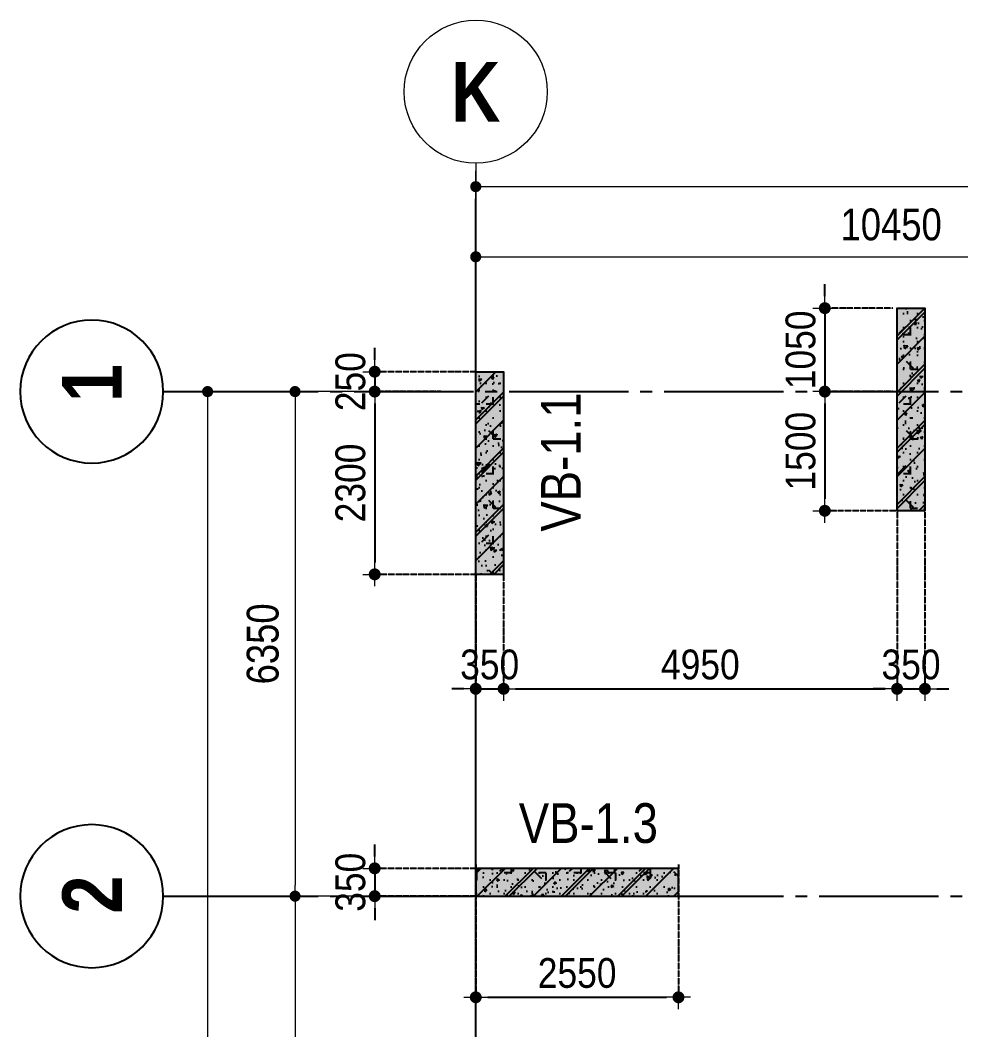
# Model space of a CAD drawing. Header units: millimetres. Extents: x -3973692 to -2843767, y 592734 to 838475.
# Drawn here: x -3077375 to -3065544, y 754199 to 766905 of the extents above; entities that cross this region are included whole.
import ezdxf
from ezdxf.enums import TextEntityAlignment as Align

# ---------------------------------------------------------------- set-up
doc = ezdxf.new("R2010")
doc.units = ezdxf.units.MM
doc.header["$MEASUREMENT"] = 0
doc.header["$PDMODE"] = 3
doc.header["$PDSIZE"] = -20
for name, pattern in [('CHG_XX_Luoi truc-Block B$0$MB_Luoi truc-150-TWB$0$Center101', [13, 10, -1, 1, -1]), ('DIVIDE2', [15.87499999999999, 6.349999999999998, -3.174999999999998, 0, -3.174999999999998, 0, -3.174999999999998]), ('HIDDEN5', [2.8375, 1.25, -1.5875])]:
    doc.linetypes.add(name, pattern=pattern)
doc.layers.get('0').update_dxf_attribs({"lineweight": 9})
doc.layers.get('Defpoints').update_dxf_attribs({"color": 10, "lineweight": 0})
for name, color, linetype, lineweight in [("'S_General_Dim_1", 1, 'Continuous', 18), ("'S_General_Divide_3 Intermediate", 3, 'DIVIDE2', 40), ('CHG_XX_Cot_Block B-T4-7$0$DBAO', 3, 'Continuous', 13), ('CHG_XX_Luoi truc-Block B$0$Dim 200', 1, 'Continuous', 5), ('TEXT', 7, 'Continuous', 15)]:
    doc.layers.add(name, color=color, linetype=linetype, lineweight=lineweight)
for name, color, linetype in [('CHG_XX_Cot_Block B-T4-7$0$mb_cot tang 9-13 twb$0$Concrete Hatch', 218, 'Continuous'), ('CHG_XX_Cot_Block B-T4-7$0$mb_cot tang 9-13 twb$0$Concrete Line', 6, 'Continuous'), ('CHG_XX_Cot_Block B-T4-7$0$mb_cot tang 9-13 twb$0$Concrete Solid', 216, 'Continuous'), ('CHG_XX_Luoi truc-Block B$0$MB_Luoi truc-150-TWB$0$Grid', 34, 'Continuous'), ('CHG_XX_Luoi truc-Block B$0$MB_Luoi truc-150-TWB$0$Grid Line', 251, 'CHG_XX_Luoi truc-Block B$0$MB_Luoi truc-150-TWB$0$Center101'), ('dim', 1, 'Continuous')]:
    doc.layers.add(name, color=color, linetype=linetype)
doc.styles.add('arial', font='arial.ttf', dxfattribs={"width": 0.85})
doc.styles.add('CHG_XX_Luoi truc-Block B$0$MB_Luoi truc-150-TWB$0$Grid A-F$0$VNI-HelveCB', font='')
doc.styles.add('CHG_XX_Luoi truc-Block B$0$Star-HelCon', font='')
doc.styles.add('TTP-HelCon', font='')
doc.styles.get('CHG_XX_Luoi truc-Block B$0$MB_Luoi truc-150-TWB$0$Grid A-F$0$VNI-HelveCB').set_extended_font_data('VNI-Helve-Condense', bold=True)
doc.styles.get('CHG_XX_Luoi truc-Block B$0$Star-HelCon').set_extended_font_data('VNI-Helve-Condense')
doc.styles.get('TTP-HelCon').set_extended_font_data('VNI-Helve-Condense')
doc.dimstyles.new('150', dxfattribs={"dimscale": 150, "dimtxt": 2.5, "dimasz": 1, "dimexe": 0, "dimexo": 0, "dimgap": 0.75, "dimtad": 1, "dimdec": 0, "dimzin": 9, "dimdsep": 46, "dimtxsty": 'arial', "dimblk1": 'DIMDOT', "dimblk2": 'DIMDOT', "dimsah": 1, "dimcen": 2, "dimdle": 3, "dimclre": 8, "dimclrt": 2, "dimadec": 0, "dimazin": 0, "dimtfac": 1, "dimtdec": 0, "dimtix": 1, "dimtmove": 2, "dimatfit": 3, "dimldrblk": 'DIMPIJL', "dimfxl": 1, "dimtvp": 1.8, "dimtolj": 1, "dimtzin": 0, "dimarcsym": 0})
doc.dimstyles.new('CHG_XX_Luoi truc-Block B$0$Dim 200', dxfattribs={"dimscale": 200, "dimtxt": 2, "dimasz": 0.7, "dimexe": 1, "dimexo": 1, "dimgap": 1, "dimtad": 1, "dimdec": 0, "dimzin": 12, "dimdsep": 46, "dimtxsty": 'CHG_XX_Luoi truc-Block B$0$Star-HelCon', "dimblk": 'CHG_XX_Luoi truc-Block B$0$_Dot', "dimcen": 1, "dimclrd": 256, "dimclre": 256, "dimclrt": 3, "dimadec": 0, "dimazin": 0, "dimtfac": 1, "dimtdec": 0, "dimtix": 1, "dimtmove": 2, "dimatfit": 3, "dimldrblk": 'CHG_XX_Luoi truc-Block B$0$HTT Arrow 30', "dimfxl": 1, "dimtolj": 1, "dimtzin": 0, "dimarcsym": 0})

# ---------------------------------------------------------------- blocks, each defined once
blk = doc.blocks.new('*U3043')
at = {"layer": 'CHG_XX_Luoi truc-Block B$0$MB_Luoi truc-150-TWB$0$Grid', "lineweight": -2}
blk.add_line((0, -3), (0, 0), dxfattribs=at)
blk.add_circle((0, -9), 6, dxfattribs=at)
at = {"layer": 'CHG_XX_Luoi truc-Block B$0$MB_Luoi truc-150-TWB$0$Grid Line'}
blk.add_line((0, 0), (0, 189), dxfattribs=at)
at = {"layer": 'CHG_XX_Luoi truc-Block B$0$MB_Luoi truc-150-TWB$0$Grid', "lineweight": -2, "style": 'CHG_XX_Luoi truc-Block B$0$MB_Luoi truc-150-TWB$0$Grid A-F$0$VNI-HelveCB'}
for tag, p in [('GRIDSUB', (0, 198)), ('GRID', (0, -9))]:
    blk.add_attdef(tag, text='', height=5, dxfattribs=at).set_placement(p, align=Align.MIDDLE)
blk = doc.blocks.new('CHG_XX_Luoi truc-Block B$0$_Dot')
at = {"color": 0, "linetype": 'ByBlock', "lineweight": -2}
blk.add_line((-0.5, 0), (-1, 0), dxfattribs=at)
at = {"color": 0, "linetype": 'ByBlock', "const_width": 0.5}
blk.add_lwpolyline([(-0.25, 0, 1), (0.25, 0, 1)], format="xyb", close=True, dxfattribs=at)
blk = doc.blocks.new('*D3047')
at = {"layer": 'CHG_XX_Luoi truc-Block B$0$Dim 200', "lineweight": -2, "transparency": 16777216}
for p, q in [((8026088.360705459, 1125780.489695714), (8026088.360705459, 1127745.146498515)), ((8036538.360705459, 1125780.489695714), (8036538.360705459, 1127745.146498515)), ((8026228.360705459, 1127545.146498515), (8036398.360705459, 1127545.146498515))]:
    blk.add_line(p, q, dxfattribs=at)
at = {"layer": 'Defpoints', "color": 0, "transparency": 16777216}
for p in [(8036538.360705459, 1127545.146498515), (8026088.360705459, 1125580.489695714), (8036538.360705459, 1125580.489695714)]:
    blk.add_point(p, dxfattribs=at)
at = {"layer": 'CHG_XX_Luoi truc-Block B$0$Dim 200', "lineweight": -2, "transparency": 16777216, "xscale": 140, "yscale": 140, "zscale": 140, "rotation": 180}
blk.add_blockref('CHG_XX_Luoi truc-Block B$0$_Dot', (8026088.360705459, 1127545.146498515), dxfattribs=at)
at = {"layer": 'CHG_XX_Luoi truc-Block B$0$Dim 200', "lineweight": -2, "transparency": 16777216, "xscale": 140, "yscale": 140, "zscale": 140}
blk.add_blockref('CHG_XX_Luoi truc-Block B$0$_Dot', (8036538.360705459, 1127545.146498515), dxfattribs=at)
at = {"layer": 'CHG_XX_Luoi truc-Block B$0$Dim 200', "color": 3, "transparency": 16777216, "insert": (8031313.360705459, 1127949.413165182), "char_height": 400, "attachment_point": 5, "style": 'CHG_XX_Luoi truc-Block B$0$Star-HelCon'}
blk.add_mtext('\\A1;10450', dxfattribs=at)
blk = doc.blocks.new('CHG_XX_Luoi truc-Block B$0$HTT Arrow 30')
blk.add_hatch(color=256).paths.add_polyline_path([(-2.5, 0.3750000000000002), (-2.5, -0.3749999999999998), (0, 0)])
at = {"color": 0, "linetype": 'ByBlock', "lineweight": -2}
for p, q in [((0, 0), (-2.5, 0.3750000000000002)), ((-2.5, -0.3749999999999998), (-2.5, 0.3750000000000002)), ((0, 0), (-2.5, -0.3749999999999998))]:
    blk.add_line(p, q, dxfattribs=at)
blk = doc.blocks.new('*D3049')
at = {"layer": 'CHG_XX_Luoi truc-Block B$0$Dim 200', "lineweight": -2, "transparency": 16777216}
for p, q in [((8026088.360705459, 1125780.489695714), (8026088.360705459, 1128627.62197251)), ((8048788.360705578, 1125780.489695714), (8048788.360705578, 1128627.62197251)), ((8026228.360705459, 1128427.62197251), (8048648.360705578, 1128427.62197251))]:
    blk.add_line(p, q, dxfattribs=at)
at = {"layer": 'Defpoints', "color": 0, "transparency": 16777216}
for p in [(8048788.360705578, 1128427.62197251), (8026088.360705459, 1125580.489695714), (8048788.360705578, 1125580.489695714)]:
    blk.add_point(p, dxfattribs=at)
at = {"layer": 'CHG_XX_Luoi truc-Block B$0$Dim 200', "lineweight": -2, "transparency": 16777216, "xscale": 140, "yscale": 140, "zscale": 140, "rotation": 180}
blk.add_blockref('CHG_XX_Luoi truc-Block B$0$_Dot', (8026088.360705459, 1128427.62197251), dxfattribs=at)
at = {"layer": 'CHG_XX_Luoi truc-Block B$0$Dim 200', "lineweight": -2, "transparency": 16777216, "xscale": 140, "yscale": 140, "zscale": 140}
blk.add_blockref('CHG_XX_Luoi truc-Block B$0$_Dot', (8048788.360705578, 1128427.62197251), dxfattribs=at)
at = {"layer": 'CHG_XX_Luoi truc-Block B$0$Dim 200', "color": 3, "transparency": 16777216, "insert": (8038860.405, 1128923.428), "char_height": 400, "attachment_point": 5, "style": 'CHG_XX_Luoi truc-Block B$0$Star-HelCon'}
blk.add_mtext('\\A1;22700', dxfattribs=at)
blk = doc.blocks.new('*D3050')
at = {"layer": 'CHG_XX_Luoi truc-Block B$0$Dim 200', "lineweight": -2, "transparency": 16777216}
for p, q in [((8025888.360698939, 1125848.634998515), (8023615.11232847, 1125848.634998515)), ((8023815.11232847, 1125708.634998515), (8023815.11232847, 1119638.634998515)), ((8025452.756119345, 1119498.634998515), (8023615.11232847, 1119498.634998515))]:
    blk.add_line(p, q, dxfattribs=at)
at = {"layer": 'Defpoints', "color": 0, "transparency": 16777216}
for p in [(8026088.360698939, 1125848.634998515), (8023815.11232847, 1119498.634998515), (8025652.756119345, 1119498.634998515)]:
    blk.add_point(p, dxfattribs=at)
at = {"layer": 'CHG_XX_Luoi truc-Block B$0$Dim 200', "lineweight": -2, "transparency": 16777216, "xscale": 140, "yscale": 140, "zscale": 140}
for p, rotation in [((8023815.11232847, 1125848.634998515), 90), ((8023815.11232847, 1119498.634998515), 270)]:
    blk.add_blockref('CHG_XX_Luoi truc-Block B$0$_Dot', p, dxfattribs=dict(at, rotation=rotation))
at = {"layer": 'CHG_XX_Luoi truc-Block B$0$Dim 200', "color": 3, "transparency": 16777216, "insert": (8023410.845661803, 1122673.634998517), "char_height": 400, "attachment_point": 5, "rotation": 90, "style": 'CHG_XX_Luoi truc-Block B$0$Star-HelCon'}
blk.add_mtext('\\A1;6350', dxfattribs=at)
blk = doc.blocks.new('*D3051')
at = {"layer": 'CHG_XX_Luoi truc-Block B$0$Dim 200', "lineweight": -2, "transparency": 16777216}
for p, q in [((8025452.756119345, 1119498.634998515), (8023615.11232847, 1119498.634998515)), ((8023815.11232847, 1119358.634998515), (8023815.11232847, 1114788.634998515)), ((8025584.807259982, 1114648.634998515), (8023615.11232847, 1114648.634998515))]:
    blk.add_line(p, q, dxfattribs=at)
at = {"layer": 'Defpoints', "color": 0, "transparency": 16777216}
for p in [(8025652.756119345, 1119498.634998515), (8023815.11232847, 1114648.634998515), (8025784.807259982, 1114648.634998515)]:
    blk.add_point(p, dxfattribs=at)
at = {"layer": 'CHG_XX_Luoi truc-Block B$0$Dim 200', "lineweight": -2, "transparency": 16777216, "xscale": 140, "yscale": 140, "zscale": 140}
for p, rotation in [((8023815.11232847, 1119498.634998515), 90), ((8023815.11232847, 1114648.634998515), 270)]:
    blk.add_blockref('CHG_XX_Luoi truc-Block B$0$_Dot', p, dxfattribs=dict(at, rotation=rotation))
at = {"layer": 'CHG_XX_Luoi truc-Block B$0$Dim 200', "color": 3, "transparency": 16777216, "insert": (8023410.845661803, 1117073.634998517), "char_height": 400, "attachment_point": 5, "rotation": 90, "style": 'CHG_XX_Luoi truc-Block B$0$Star-HelCon'}
blk.add_mtext('\\A1;4850', dxfattribs=at)
blk = doc.blocks.new('*D3045')
at = {"layer": 'CHG_XX_Luoi truc-Block B$0$Dim 200', "lineweight": -2, "transparency": 16777216}
for p, q in [((8024551.736513704, 1125848.634998515), (8022515.368761293, 1125848.634998515)), ((8022715.368761293, 1125708.634998515), (8022715.368761293, 1047588.634998515)), ((8023790.975346348, 1047448.634998515), (8022515.368761293, 1047448.634998515))]:
    blk.add_line(p, q, dxfattribs=at)
at = {"layer": 'Defpoints', "color": 0, "transparency": 16777216}
for p in [(8024751.736513704, 1125848.634998515), (8022715.368761293, 1047448.634998515), (8023990.975346348, 1047448.634998515)]:
    blk.add_point(p, dxfattribs=at)
at = {"layer": 'CHG_XX_Luoi truc-Block B$0$Dim 200', "lineweight": -2, "transparency": 16777216, "xscale": 140, "yscale": 140, "zscale": 140}
for p, rotation in [((8022715.368761293, 1125848.634998515), 90), ((8022715.368761293, 1047448.634998515), 270)]:
    blk.add_blockref('CHG_XX_Luoi truc-Block B$0$_Dot', p, dxfattribs=dict(at, rotation=rotation))
at = {"layer": 'CHG_XX_Luoi truc-Block B$0$Dim 200', "color": 3, "transparency": 16777216, "insert": (8022311.102094626, 1086648.634998517), "char_height": 400, "attachment_point": 5, "rotation": 90, "style": 'CHG_XX_Luoi truc-Block B$0$Star-HelCon'}
blk.add_mtext('\\A1;78400', dxfattribs=at)
blk = doc.blocks.new('*U3110')
at = {"layer": 'CHG_XX_Cot_Block B-T4-7$0$mb_cot tang 9-13 twb$0$Concrete Hatch'}
h = blk.add_hatch(dxfattribs=at)
h.set_pattern_fill('CONCRETE', color=256, scale=50, style=0, pattern_type=2)
h.set_pattern_definition([(45, (1000.000000000029, 1.4210854715202e-13), (-176.7766952966369, 176.7766952966369), []), (45, (1000.000000000029, 50.00000000000014), (-353.5533905932737, 353.5533905932738), []), (49.99999999999999, (1000.000000000029, 1.4210854715202e-13), (358.6300913003767, -31.37606749129755), [37.5, -412.5]), (355, (1000.000000000029, 1.4210854715202e-13), (-69.3756668065, 376.0960668500059), [30, -330]), (100.4514, (1029.885840000029, -2.614669999999848), (289.2546908570108, 344.7197710304768), [31.870095, -350.571056]), (46.18420000000001, (1000.000000000029, 100.0000000000001), (533.6205243128222, -82.75950716450905), [56.25, -618.75]), (96.6356, (1044.468372500029, 93.10334650000013), (467.3313527743517, 487.0589354502209), [47.805144, -525.8565]), (351.1842, (1000.000000000029, 100.0000000000001), (467.3309725668136, 487.0593004626623), [45, -495]), (21, (1050.000000000029, 75.00000000000014), (298.4535260592309, -201.3094453326694), [37.5, -412.5]), (326.0000000000001, (1050.000000000029, 75.00000000000014), (121.6576659607909, 362.5750225234265), [30, -330]), (71.4514, (1074.871116500029, 58.22419700000015), (420.111314290745, 161.2652483549762), [31.870095, -350.571056]), (37.50000000000001, (1000.000000000029, 1.4210854715202e-13), (6.079927658645334, 166.4469269156558), [0, -326, 0, -335, 0, -331.25]), (7.499999999999999, (1000.000000000029, 1.4210854715202e-13), (131.5347687210743, 197.2058559411801), [0, -191, 0, -318.5, 0, -126.25]), (327.5, (888.5000000000291, 1.4210854715202e-13), (266.9112180862045, -11.2774358671899), [0, -125, 0, -390, 0, -517.5]), (317.5, (838.5000000000291, 1.4210854715202e-13), (291.5930846711931, 50.05249116615882), [0, -162.5, 0, -259, 0, -367.5]), (0, (1175.000000000029, 175.0000000000001), (0, 875), [87.5, -787.5]), (0, (1437.500000000029, 350.0000000000001), (0, 875), [87.5, -787.5]), (0, (1262.500000000029, 700.0000000000001), (0, 875), [87.5, -350, 87.5, -350]), (90, (1175.000000000029, 175.0000000000001), (-875, 5.35782974626967e-14), [87.5, -787.5]), (90, (1262.500000000029, 700.0000000000001), (-875, 5.35782974626967e-14), [87.5, -787.5]), (90, (1525.000000000029, 350.0000000000001), (-875, 5.35782974626967e-14), [87.5, -787.5]), (90, (1700.000000000029, 612.5000000000001), (-875, 5.35782974626967e-14), [87.5, -787.5]), (135, (1262.500000000029, 175.0000000000001), (-875.016357447105, 8.881784197001252e-14), [123.76, -1113.7]), (135, (1350.000000000029, 700.0000000000001), (-875.016357447105, 8.881784197001252e-14), [123.76, -1113.7]), (45, (1437.500000000029, 350.0000000000001), (8.881784197001252e-14, 875.016357447105), [123.76, -247.485, 123.76, -742.455]), (0, (825.0000000000291, 1.4210854715202e-13), (87.5, 87.5), [-175, 0])])
h.paths.add_polyline_path([(-750, 200), (-750, -149.9999999999999), (1800.000000000029, -150), (1800.000000000029, 200)])
at = {"layer": 'CHG_XX_Cot_Block B-T4-7$0$mb_cot tang 9-13 twb$0$Concrete Solid'}
blk.add_hatch(color=256, dxfattribs=at).paths.add_polyline_path([(-750, 200), (-750, -149.9999999999999), (1800.000000000029, -150), (1800.000000000029, 200)])
at = {"layer": 'CHG_XX_Cot_Block B-T4-7$0$mb_cot tang 9-13 twb$0$Concrete Line'}
blk.add_lwpolyline([(-750, 200), (-750, -149.9999999999999), (1800.000000000029, -150), (1800.000000000029, 200)], close=True, dxfattribs=at)
blk = doc.blocks.new('b')
at = {"layer": 'TEXT', "color": 3, "style": 'TTP-HelCon'}
blk.add_text('VB-1.1', height=500, rotation=90, dxfattribs=at).set_placement((-21379.96402205573, -1762.374346544268))
blk.add_text('VB-1.3', height=500, dxfattribs=at).set_placement((-22158.88261466566, -5679.949750068597))
blk = doc.blocks.new('DIMDOT')
for p, q in [((0, -1), (0, 1)), ((1, 0), (-1, 0))]:
    blk.add_line(p, q)
at = {"const_width": 0.5}
blk.add_lwpolyline([(-0.25, 0, 1), (0.25, 0, 1)], format="xyb", close=True, dxfattribs=at)
blk = doc.blocks.new('*D904')
at = {"layer": "'S_General_Dim_1", "color": 8, "linetype": 'HIDDEN5', "lineweight": -2, "transparency": 16777216}
for p, q in [((-3071645.198556934, 759931.011458432), (-3071645.198556934, 758490.4287802503)), ((-3071295.198505205, 759931.011458432), (-3071295.198505205, 758490.4287802503))]:
    blk.add_line(p, q, dxfattribs=at)
at = {"layer": "'S_General_Dim_1", "color": 0, "lineweight": -2, "transparency": 16777216}
for p, q in [((-3071795.198556934, 758490.4287802503), (-3071945.198556934, 758490.4287802503)), ((-3071645.198556934, 758490.4287802503), (-3071295.198505205, 758490.4287802503)), ((-3071145.198505205, 758490.4287802503), (-3070995.198505205, 758490.4287802503))]:
    blk.add_line(p, q, dxfattribs=at)
at = {"layer": 'Defpoints', "color": 0, "transparency": 16777216}
for p in [(-3071645.198556934, 759931.011458432), (-3071295.198505205, 759931.011458432), (-3071295.198505205, 758490.4287802503)]:
    blk.add_point(p, dxfattribs=at)
at = {"layer": "'S_General_Dim_1", "color": 0, "lineweight": -2, "transparency": 16777216, "xscale": 150, "yscale": 150, "zscale": 150}
blk.add_blockref('DIMDOT', (-3071645.198556934, 758490.4287802503), dxfattribs=at)
at = {"layer": "'S_General_Dim_1", "color": 0, "lineweight": -2, "transparency": 16777216, "xscale": 150, "yscale": 150, "zscale": 150, "rotation": 180}
blk.add_blockref('DIMDOT', (-3071295.198505205, 758490.4287802503), dxfattribs=at)
at = {"layer": "'S_General_Dim_1", "color": 2, "transparency": 16777216, "insert": (-3071470.19853107, 758794.5215496909), "char_height": 375, "attachment_point": 5, "style": 'arial'}
blk.add_mtext('\\A1;350', dxfattribs=at)
blk = doc.blocks.new('DIMPIJL')
at = {"linetype": 'ByBlock'}
blk.add_solid([(-2.5, 0.4166666666666686), (-2.5, -0.4166666666666686), (0, 0)], dxfattribs=at)
blk = doc.blocks.new('*D905')
at = {"layer": "'S_General_Dim_1", "color": 8, "linetype": 'HIDDEN5', "lineweight": -2, "transparency": 16777216}
for p, q in [((-3066345.198563455, 760731.0114584317), (-3066345.198563455, 758490.4287802503)), ((-3071295.198505205, 759931.011458432), (-3071295.198505205, 758490.4287802503))]:
    blk.add_line(p, q, dxfattribs=at)
at = {"layer": "'S_General_Dim_1", "color": 0, "lineweight": -2, "transparency": 16777216}
blk.add_line((-3071145.198505205, 758490.4287802503), (-3066495.198563455, 758490.4287802503), dxfattribs=at)
at = {"layer": 'Defpoints', "color": 0, "transparency": 16777216}
for p in [(-3066345.198563455, 760731.0114584317), (-3071295.198505205, 759931.011458432), (-3066345.198563455, 758490.4287802503)]:
    blk.add_point(p, dxfattribs=at)
at = {"layer": "'S_General_Dim_1", "color": 0, "lineweight": -2, "transparency": 16777216, "xscale": 150, "yscale": 150, "zscale": 150, "rotation": 180}
blk.add_blockref('DIMDOT', (-3071295.198505205, 758490.4287802503), dxfattribs=at)
at = {"layer": "'S_General_Dim_1", "color": 0, "lineweight": -2, "transparency": 16777216, "xscale": 150, "yscale": 150, "zscale": 150}
blk.add_blockref('DIMDOT', (-3066345.198563455, 758490.4287802503), dxfattribs=at)
at = {"layer": "'S_General_Dim_1", "color": 2, "transparency": 16777216, "insert": (-3068820.19853433, 758794.3936506459), "char_height": 375, "attachment_point": 5, "style": 'arial'}
blk.add_mtext('\\A1;4950', dxfattribs=at)
blk = doc.blocks.new('*D906')
at = {"layer": "'S_General_Dim_1", "color": 8, "linetype": 'HIDDEN5', "lineweight": -2, "transparency": 16777216}
for p, q in [((-3066345.198563455, 760731.0114584317), (-3066345.198563455, 758490.4287802503)), ((-3065995.198556935, 760731.011458432), (-3065995.198556935, 758490.4287802503))]:
    blk.add_line(p, q, dxfattribs=at)
at = {"layer": "'S_General_Dim_1", "color": 0, "lineweight": -2, "transparency": 16777216}
for p, q in [((-3066495.198563455, 758490.4287802503), (-3066645.198563455, 758490.4287802503)), ((-3066345.198563455, 758490.4287802503), (-3065995.198556935, 758490.4287802503)), ((-3065845.198556935, 758490.4287802503), (-3065695.198556935, 758490.4287802503))]:
    blk.add_line(p, q, dxfattribs=at)
at = {"layer": 'Defpoints', "color": 0, "transparency": 16777216}
for p in [(-3066345.198563455, 760731.0114584317), (-3065995.198556935, 760731.011458432), (-3065995.198556935, 758490.4287802503)]:
    blk.add_point(p, dxfattribs=at)
at = {"layer": "'S_General_Dim_1", "color": 0, "lineweight": -2, "transparency": 16777216, "xscale": 150, "yscale": 150, "zscale": 150}
blk.add_blockref('DIMDOT', (-3066345.198563455, 758490.4287802503), dxfattribs=at)
at = {"layer": "'S_General_Dim_1", "color": 0, "lineweight": -2, "transparency": 16777216, "xscale": 150, "yscale": 150, "zscale": 150, "rotation": 180}
blk.add_blockref('DIMDOT', (-3065995.198556935, 758490.4287802503), dxfattribs=at)
at = {"layer": "'S_General_Dim_1", "color": 2, "transparency": 16777216, "insert": (-3066170.198560195, 758794.5215496909), "char_height": 375, "attachment_point": 5, "style": 'arial'}
blk.add_mtext('\\A1;350', dxfattribs=at)
blk = doc.blocks.new('*D907')
at = {"layer": "'S_General_Dim_1", "color": 0, "lineweight": -2, "transparency": 16777216}
for p, q in [((-3072916.355607304, 762631.0114584322), (-3072916.355607304, 762781.0114584322)), ((-3072916.355607304, 762481.0114584322), (-3072916.355607304, 762231.0114495863)), ((-3072916.355607304, 762081.0114495863), (-3072916.355607304, 761931.0114495863))]:
    blk.add_line(p, q, dxfattribs=at)
at = {"layer": "'S_General_Dim_1", "color": 8, "linetype": 'HIDDEN5', "lineweight": -2, "transparency": 16777216}
for p, q in [((-3071645.198556935, 762481.0114584322), (-3072916.355607304, 762481.0114584322)), ((-3072080.170966513, 762231.0114495863), (-3072916.355607304, 762231.0114495863))]:
    blk.add_line(p, q, dxfattribs=at)
at = {"layer": 'Defpoints', "color": 0, "transparency": 16777216}
for p in [(-3071645.198556935, 762481.0114584322), (-3072916.355607304, 762231.0114495863), (-3072080.170966513, 762231.0114495863)]:
    blk.add_point(p, dxfattribs=at)
at = {"layer": "'S_General_Dim_1", "color": 0, "lineweight": -2, "transparency": 16777216, "xscale": 150, "yscale": 150, "zscale": 150}
for p, rotation in [((-3072916.355607304, 762481.0114584322), 270), ((-3072916.355607304, 762231.0114495863), 90)]:
    blk.add_blockref('DIMDOT', p, dxfattribs=dict(at, rotation=rotation))
at = {"layer": "'S_General_Dim_1", "color": 2, "transparency": 16777216, "insert": (-3073220.320477699, 762356.01145401), "char_height": 375, "attachment_point": 5, "rotation": 90, "style": 'arial'}
blk.add_mtext('\\A1;250', dxfattribs=at)
blk = doc.blocks.new('*D908')
at = {"layer": "'S_General_Dim_1", "color": 8, "linetype": 'HIDDEN5', "lineweight": -2, "transparency": 16777216}
for p, q in [((-3072080.170966513, 762231.0114495863), (-3072916.355607306, 762231.0114495863)), ((-3071445.198556935, 759931.0114584322), (-3072916.355607306, 759931.0114584322))]:
    blk.add_line(p, q, dxfattribs=at)
at = {"layer": "'S_General_Dim_1", "color": 0, "lineweight": -2, "transparency": 16777216}
blk.add_line((-3072916.355607306, 762081.0114495863), (-3072916.355607306, 760081.0114584322), dxfattribs=at)
at = {"layer": 'Defpoints', "color": 0, "transparency": 16777216}
for p in [(-3072080.170966513, 762231.0114495863), (-3072916.355607306, 759931.0114584322), (-3071445.198556935, 759931.0114584322)]:
    blk.add_point(p, dxfattribs=at)
at = {"layer": "'S_General_Dim_1", "color": 0, "lineweight": -2, "transparency": 16777216, "xscale": 150, "yscale": 150, "zscale": 150}
for p, rotation in [((-3072916.355607306, 762231.0114495863), 90), ((-3072916.355607306, 759931.0114584322), 270)]:
    blk.add_blockref('DIMDOT', p, dxfattribs=dict(at, rotation=rotation))
at = {"layer": "'S_General_Dim_1", "color": 2, "transparency": 16777216, "insert": (-3073220.448376746, 761081.01145401), "char_height": 375, "attachment_point": 5, "rotation": 90, "style": 'arial'}
blk.add_mtext('\\A1;2300', dxfattribs=at)
blk = doc.blocks.new('*D909')
at = {"layer": "'S_General_Dim_1", "color": 0, "lineweight": -2, "transparency": 16777216}
for p, q in [((-3072916.35560731, 756381.011458432), (-3072916.35560731, 756531.011458432)), ((-3072916.35560731, 756231.011458432), (-3072916.35560731, 755881.0114495864)), ((-3072916.35560731, 755731.0114495864), (-3072916.35560731, 755581.0114495864))]:
    blk.add_line(p, q, dxfattribs=at)
at = {"layer": "'S_General_Dim_1", "color": 8, "linetype": 'HIDDEN5', "lineweight": -2, "transparency": 16777216}
for p, q in [((-3071645.198556935, 756231.011458432), (-3072916.35560731, 756231.011458432)), ((-3071645.198556935, 755881.0114495864), (-3072916.35560731, 755881.0114495864))]:
    blk.add_line(p, q, dxfattribs=at)
at = {"layer": 'Defpoints', "color": 0, "transparency": 16777216}
for p in [(-3071645.198556935, 756231.011458432), (-3072916.35560731, 755881.0114495864), (-3071645.198556935, 755881.0114495864)]:
    blk.add_point(p, dxfattribs=at)
at = {"layer": "'S_General_Dim_1", "color": 0, "lineweight": -2, "transparency": 16777216, "xscale": 150, "yscale": 150, "zscale": 150}
for p, rotation in [((-3072916.35560731, 756231.011458432), 270), ((-3072916.35560731, 755881.0114495864), 90)]:
    blk.add_blockref('DIMDOT', p, dxfattribs=dict(at, rotation=rotation))
at = {"layer": "'S_General_Dim_1", "color": 2, "transparency": 16777216, "insert": (-3073220.448376751, 756056.0114540099), "char_height": 375, "attachment_point": 5, "rotation": 90, "style": 'arial'}
blk.add_mtext('\\A1;350', dxfattribs=at)
blk = doc.blocks.new('*D940')
at = {"layer": "'S_General_Dim_1", "color": 0, "lineweight": -2, "transparency": 16777216}
for p, q in [((-3067254.536197151, 763431.0114584322), (-3067254.536197151, 763581.0114584322)), ((-3067254.536197151, 763281.0114584322), (-3067254.536197151, 762231.0114495863)), ((-3067254.536197151, 762081.0114495863), (-3067254.536197151, 761931.0114495863))]:
    blk.add_line(p, q, dxfattribs=at)
at = {"layer": "'S_General_Dim_1", "color": 8, "linetype": 'HIDDEN5', "lineweight": -2, "transparency": 16777216}
for p, q in [((-3066395.198556936, 763281.0114584322), (-3067254.536197151, 763281.0114584322)), ((-3066395.198556936, 762231.0114495863), (-3067254.536197151, 762231.0114495863))]:
    blk.add_line(p, q, dxfattribs=at)
at = {"layer": 'Defpoints', "color": 0, "transparency": 16777216}
for p in [(-3066395.198556936, 763281.0114584322), (-3067254.536197151, 762231.0114495863), (-3066395.198556936, 762231.0114495863)]:
    blk.add_point(p, dxfattribs=at)
at = {"layer": "'S_General_Dim_1", "color": 0, "lineweight": -2, "transparency": 16777216, "xscale": 150, "yscale": 150, "zscale": 150}
for p, rotation in [((-3067254.536197151, 763281.0114584322), 270), ((-3067254.536197151, 762231.0114495863), 90)]:
    blk.add_blockref('DIMDOT', p, dxfattribs=dict(at, rotation=rotation))
at = {"layer": "'S_General_Dim_1", "color": 2, "transparency": 16777216, "insert": (-3067558.501067546, 762756.01145401), "char_height": 375, "attachment_point": 5, "rotation": 90, "style": 'arial'}
blk.add_mtext('\\A1;1050', dxfattribs=at)
blk = doc.blocks.new('*D941')
at = {"layer": "'S_General_Dim_1", "color": 8, "linetype": 'HIDDEN5', "lineweight": -2, "transparency": 16777216}
for p, q in [((-3066395.198556936, 762231.0114495863), (-3067254.536197154, 762231.0114495863)), ((-3066345.198563456, 760731.011458432), (-3067254.536197154, 760731.011458432))]:
    blk.add_line(p, q, dxfattribs=at)
at = {"layer": "'S_General_Dim_1", "color": 0, "lineweight": -2, "transparency": 16777216}
blk.add_line((-3067254.536197154, 762081.0114495863), (-3067254.536197154, 760881.011458432), dxfattribs=at)
at = {"layer": 'Defpoints', "color": 0, "transparency": 16777216}
for p in [(-3066395.198556936, 762231.0114495863), (-3067254.536197154, 760731.011458432), (-3066345.198563456, 760731.011458432)]:
    blk.add_point(p, dxfattribs=at)
at = {"layer": "'S_General_Dim_1", "color": 0, "lineweight": -2, "transparency": 16777216, "xscale": 150, "yscale": 150, "zscale": 150}
for p, rotation in [((-3067254.536197154, 762231.0114495863), 90), ((-3067254.536197154, 760731.011458432), 270)]:
    blk.add_blockref('DIMDOT', p, dxfattribs=dict(at, rotation=rotation))
at = {"layer": "'S_General_Dim_1", "color": 2, "transparency": 16777216, "insert": (-3067558.501067549, 761481.0114540099), "char_height": 375, "attachment_point": 5, "rotation": 90, "style": 'arial'}
blk.add_mtext('\\A1;1500', dxfattribs=at)
blk = doc.blocks.new('*D952')
at = {"layer": "'S_General_Dim_1", "color": 8, "linetype": 'HIDDEN5', "lineweight": -2, "transparency": 16777216}
for p, q in [((-3071645.198556934, 756281.0114495864), (-3071645.198556934, 754608.1174195019)), ((-3069095.198556934, 756281.0114495864), (-3069095.198556934, 754608.1174195019))]:
    blk.add_line(p, q, dxfattribs=at)
at = {"layer": "'S_General_Dim_1", "color": 0, "lineweight": -2, "transparency": 16777216}
blk.add_line((-3071495.198556934, 754608.1174195019), (-3069245.198556934, 754608.1174195019), dxfattribs=at)
at = {"layer": 'Defpoints', "color": 0, "transparency": 16777216}
for p in [(-3071645.198556934, 756281.0114495864), (-3069095.198556934, 756281.0114495864), (-3069095.198556934, 754608.1174195019)]:
    blk.add_point(p, dxfattribs=at)
at = {"layer": "'S_General_Dim_1", "color": 0, "lineweight": -2, "transparency": 16777216, "xscale": 150, "yscale": 150, "zscale": 150, "rotation": 180}
blk.add_blockref('DIMDOT', (-3071645.198556934, 754608.1174195019), dxfattribs=at)
at = {"layer": "'S_General_Dim_1", "color": 0, "lineweight": -2, "transparency": 16777216, "xscale": 150, "yscale": 150, "zscale": 150}
blk.add_blockref('DIMDOT', (-3069095.198556934, 754608.1174195019), dxfattribs=at)
at = {"layer": "'S_General_Dim_1", "color": 2, "transparency": 16777216, "insert": (-3070370.198556934, 754912.0822898975), "char_height": 375, "attachment_point": 5, "style": 'arial'}
blk.add_mtext('\\A1;2550', dxfattribs=at)
blk = doc.blocks.new('CHG_XX_Luoi truc-Block B', base_point=(8026088.360705459, 1047448.634998515))
at = {"layer": 'CHG_XX_Luoi truc-Block B$0$MB_Luoi truc-150-TWB$0$Grid', "lineweight": -2}
blk.add_line((8026088.360705459, 1128722.58077566), (8026088.360705459, 1128272.58077566), dxfattribs=at)
blk.add_circle((8026088.360705459, 1129622.58077566), 900, dxfattribs=at)
at = {"layer": 'CHG_XX_Luoi truc-Block B$0$MB_Luoi truc-150-TWB$0$Grid Line'}
blk.add_line((8026088.360705459, 1046158.106275458), (8026088.360705459, 1128272.58077566), dxfattribs=at)
at = {"layer": 'CHG_XX_Luoi truc-Block B$0$MB_Luoi truc-150-TWB$0$Grid'}
ref = blk.add_blockref('*U3043', (8022608.235654154, 1125848.634998515), dxfattribs=dict(at, xscale=-150, yscale=150, zscale=150, rotation=270))
ref.add_attrib('GRID', '1', dxfattribs={"lineweight": -2, "height": 750, "rotation": 90, "style": 'CHG_XX_Luoi truc-Block B$0$MB_Luoi truc-150-TWB$0$Grid A-F$0$VNI-HelveCB'}).set_placement((8021258.235654154, 1125956.634998515), align=Align.MIDDLE)
ref = blk.add_blockref('*U3043', (8022608.235654154, 1119498.634998515), dxfattribs=dict(at, xscale=-150, yscale=150, zscale=150, rotation=270))
ref.add_attrib('GRID', '2', dxfattribs={"lineweight": -2, "height": 750, "rotation": 90, "style": 'CHG_XX_Luoi truc-Block B$0$MB_Luoi truc-150-TWB$0$Grid A-F$0$VNI-HelveCB'}).set_placement((8021258.235654154, 1119518.634998515), align=Align.MIDDLE)
at = {"layer": 'CHG_XX_Luoi truc-Block B$0$MB_Luoi truc-150-TWB$0$Grid', "style": 'CHG_XX_Luoi truc-Block B$0$MB_Luoi truc-150-TWB$0$Grid A-F$0$VNI-HelveCB'}
blk.add_text('K', height=750, dxfattribs=at).set_placement((8026088.360705459, 1129622.580775458), align=Align.MIDDLE)
at = {"layer": 'CHG_XX_Luoi truc-Block B$0$Dim 200'}
dim = blk.add_linear_dim(base=(8048788.360705578, 1128427.62197251), p1=(8026088.360705459, 1125580.489695714), p2=(8048788.360705578, 1125580.489695714), dimstyle='CHG_XX_Luoi truc-Block B$0$Dim 200', dxfattribs=at)
dim.commit()
dim.dimension.update_dxf_attribs({"geometry": '*D3049', "text_midpoint": (8038860.405, 1128923.428), "dimtype": 128})
dim = blk.add_linear_dim(base=(8036538.360705459, 1127545.146498515), p1=(8026088.360705459, 1125580.489695714), p2=(8036538.360705459, 1125580.489695714), dimstyle='CHG_XX_Luoi truc-Block B$0$Dim 200', dxfattribs=at)
dim.commit()
dim.dimension.update_dxf_attribs({"geometry": '*D3047', "text_midpoint": (8031313.360705459, 1127949.413165182)})
for base, p1, p2, picture, middle in [((8022715.368761293, 1047448.634998515), (8024751.736513704, 1125848.634998515), (8023990.975346348, 1047448.634998515), '*D3045', (8022311.102094626, 1086648.634998517)), ((8023815.11232847, 1119498.634998515), (8026088.360698939, 1125848.634998515), (8025652.756119345, 1119498.634998515), '*D3050', (8023410.845661803, 1122673.634998517)), ((8023815.11232847, 1114648.634998515), (8025652.756119345, 1119498.634998515), (8025784.807259982, 1114648.634998515), '*D3051', (8023410.845661803, 1117073.634998517))]:
    dim = blk.add_linear_dim(base=base, p1=p1, p2=p2, angle=90, dimstyle='CHG_XX_Luoi truc-Block B$0$Dim 200', dxfattribs=at)
    dim.commit()
    dim.dimension.update_dxf_attribs({"geometry": picture, "text_midpoint": middle})
blk = doc.blocks.new('CHG_XX_Cot_Block B-T4-7', base_point=(8026088.360705459, 1047448.634998515))
at = {"layer": 'CHG_XX_Cot_Block B-T4-7$0$DBAO'}
blk.add_blockref('CHG_XX_Luoi truc-Block B', (8026088.360705459, 1047448.634998515), dxfattribs=at)
at = {"layer": 'CHG_XX_Cot_Block B-T4-7$0$mb_cot tang 9-13 twb$0$Concrete Line', "xscale": -1, "rotation": 270}
for p in [(8031538.360698938, 1125098.635007361), (8026238.360757188, 1124298.635007361)]:
    blk.add_blockref('*U3110', p, dxfattribs=at)
at = {"layer": 'CHG_XX_Cot_Block B-T4-7$0$mb_cot tang 9-13 twb$0$Concrete Line', "rotation": 180}
blk.add_blockref('*U3110', (8027888.360698939, 1119698.635007361), dxfattribs=at)

msp = doc.modelspace()

# ---------------------------------------------------------------- block references
at = {"layer": "'S_General_Divide_3 Intermediate"}
msp.add_blockref('CHG_XX_Cot_Block B-T4-7', (-3071645.198556934, 683831.0114495861), dxfattribs=at)
at = {"layer": 'dim'}
msp.add_blockref('b', (-3048945.198556815, 762231.011449586), dxfattribs=at)

# ---------------------------------------------------------------- dimensions: what is measured, and where the dimension line sits
at = {"layer": "'S_General_Dim_1"}
for base, p1, p2, picture, middle in [((-3067254.536197151, 762231.0114495863), (-3066395.198556935, 763281.011458432), (-3066395.198556935, 762231.011449586), '*D940', (-3067558.501067546, 762756.01145401)), ((-3072916.355607304, 762231.0114495863), (-3071645.198556934, 762481.011458432), (-3072080.170966512, 762231.011449586), '*D907', (-3073220.320477699, 762356.01145401)), ((-3072916.355607306, 759931.0114584322), (-3072080.170966512, 762231.011449586), (-3071445.198556934, 759931.011458432), '*D908', (-3073220.448376746, 761081.01145401)), ((-3067254.536197154, 760731.011458432), (-3066395.198556935, 762231.011449586), (-3066345.198563455, 760731.0114584317), '*D941', (-3067558.501067549, 761481.0114540099)), ((-3072916.35560731, 755881.0114495864), (-3071645.198556934, 756231.0114584317), (-3071645.198556934, 755881.0114495861), '*D909', (-3073220.448376751, 756056.0114540099))]:
    dim = msp.add_linear_dim(base=base, p1=p1, p2=p2, angle=90, dimstyle='150', dxfattribs=at)
    dim.commit()
    dim.dimension.update_dxf_attribs({"geometry": picture, "text_midpoint": middle})
for base, p1, p2, picture, middle in [((-3066345.198563455, 758490.4287802503), (-3071295.198505205, 759931.011458432), (-3066345.198563455, 760731.0114584317), '*D905', (-3068820.19853433, 758794.3936506459)), ((-3065995.198556935, 758490.4287802503), (-3066345.198563455, 760731.0114584317), (-3065995.198556935, 760731.011458432), '*D906', (-3066170.198560195, 758794.5215496909)), ((-3071295.198505205, 758490.4287802503), (-3071645.198556934, 759931.011458432), (-3071295.198505205, 759931.011458432), '*D904', (-3071470.19853107, 758794.5215496909)), ((-3069095.198556934, 754608.1174195019), (-3071645.198556934, 756281.0114495864), (-3069095.198556934, 756281.0114495864), '*D952', (-3070370.198556934, 754912.0822898975))]:
    dim = msp.add_linear_dim(base=base, p1=p1, p2=p2, dimstyle='150', dxfattribs=at)
    dim.commit()
    dim.dimension.update_dxf_attribs({"geometry": picture, "text_midpoint": middle})

doc.saveas('drawing.dxf')
